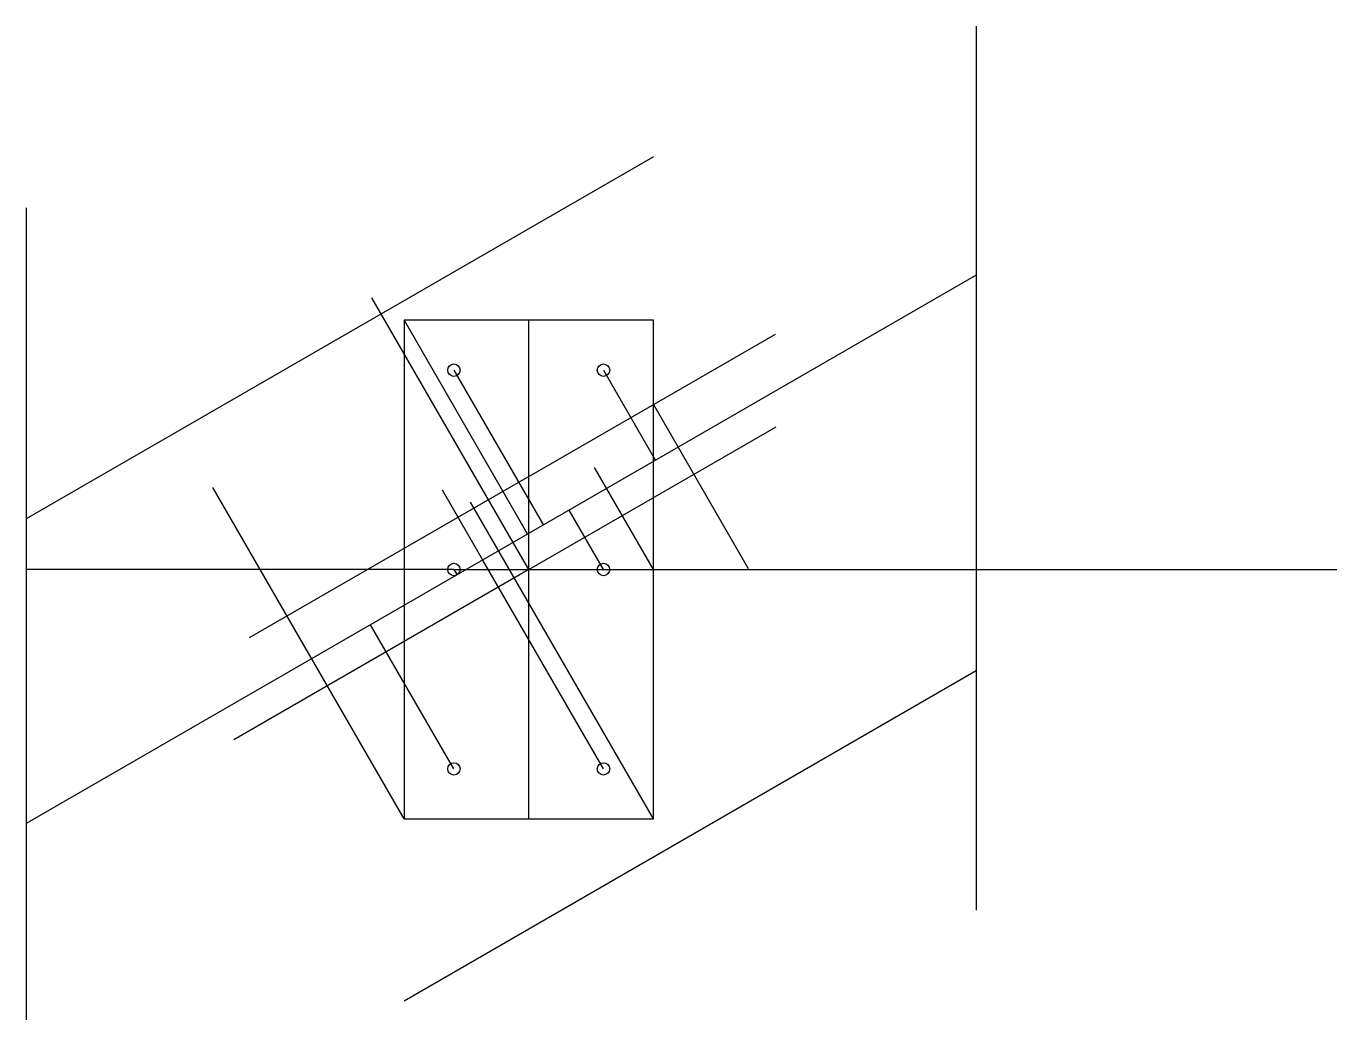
# Model space of a CAD drawing. Header units: millimetres. Extents: x -30 to 75, y -16 to 64.
import ezdxf

# ---------------------------------------------------------------- set-up
doc = ezdxf.new("R2010")
doc.units = ezdxf.units.MM

msp = doc.modelspace()

# ---------------------------------------------------------------- linework, layer by layer
for p, q in [((45.91, 63.6), (45.91, -7.33)), ((20, 53.12), (-30.31, 24.07)), ((-30.31, 49.03), (-30.31, -16.13)), ((45.91, 43.62), (-30.31, -0.39)), ((8.75, 22.17), (-2.59, 41.81)), ((0, 40), (9.91, 22.83)), ((10, 0), (10, 40)), ((10, 27.46), (29.81, 38.9)), ((4, 36), (11.18, 23.57)), ((16, 36), (20.18, 28.76)), ((20, 33.24), (27.6, 20.07)), ((10, 20), (29.85, 31.46)), ((10, 27.46), (-12.44, 14.51)), ((20, 20), (15.27, 28.18)), ((0, 0), (-15.35, 26.58)), ((6.32, 20.76), (3.09, 26.36)), ((20, 0), (5.34, 25.4)), ((16, 20), (13.25, 24.76)), ((10, 20), (8.75, 22.17)), ((4, 20), (-30.31, 20)), ((10, 20), (-13.66, 6.34)), ((4, 20), (4.25, 19.57)), ((4, 20), (74.83, 20)), ((16, 4), (6.32, 20.76)), ((4, 4), (-2.68, 15.57)), ((45.91, 11.86), (0, -14.64))]:
    msp.add_line(p, q)
msp.add_lwpolyline([(0, 0), (20, 0), (20, 40), (0, 40)], close=True)
for centre in [(4, 36), (16, 36), (4, 20), (16, 20), (4, 4), (16, 4)]:
    msp.add_circle(centre, 0.5)

doc.saveas('drawing.dxf')
